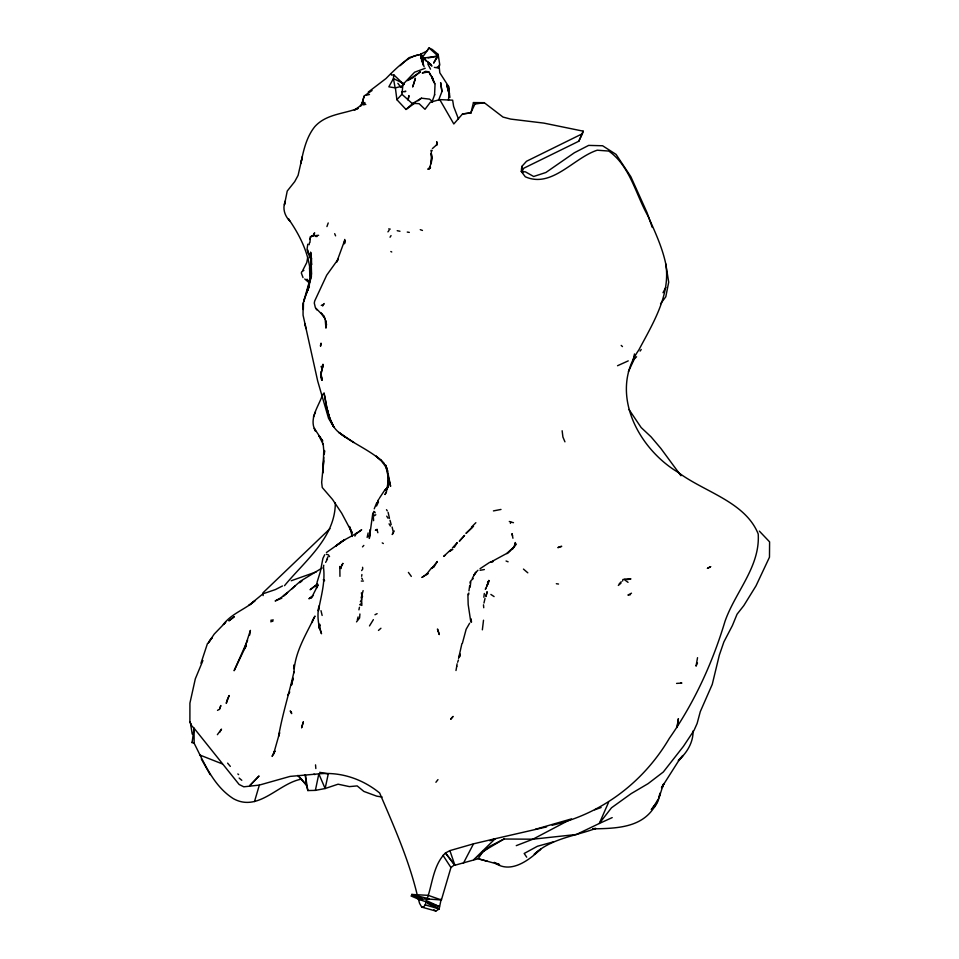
<?xml version="1.0" encoding="UTF-8"?>
<svg xmlns="http://www.w3.org/2000/svg" width="959" height="959" viewBox="0 0 959 959"><rect width="100%" height="100%" fill="white"/><g stroke="black" fill="none" stroke-linecap="round" stroke-linejoin="round"><path stroke-width="1.44" d="M382.114 797.013L376.767 796.174L363.869 791.427L357.156 785.9L349.436 786.62L338.071 784.198L325.137 788.526L315.379 790.384L307.851 790.552L306.412 785.109L301.438 779.14C278.494 783.227 258.678 812.489 233.493 798.739C213.545 786.116 204.351 763.304 194.162 743.297L192.076 742.218M303.464 302.66L303.344 309.493M339.762 567.728L339.798 566.481L341.02 568.567L339.858 566.805L339.942 576.347M470.785 621.816L468.172 604.494L467.884 593.981M311.555 274.25L311.1 259.002L308.175 252.193L310.896 259.961L311.423 276.552M448.488 100.383L448.98 93.479L446.75 84.764L448.98 93.479M309.182 244.737L309.313 243.083M521.624 169.156L521.84 166.434L526.515 161.268L582.413 133.721L583.156 131.155L543.897 123.112L510.632 119.084L503.007 117.07L484.235 102.685L473.446 102.577L470.953 112.874L462.526 113.953L453.811 123.963L439.761 99.604L430.375 102.217L424.993 109.302L419.131 103.692L412.873 103.308L406.005 109.458L396.894 99.7L395.372 87.88L388.839 86.825L393.454 78.566L393.765 74.814L391.596 75.102L390.804 73.675C399.172 65.751 409.613 55.131 421.385 54.507L423.123 61.46M344.725 239.426L344.365 243.802L344.761 240.146L336.729 262.023L338.203 259.158L326.707 275.173L314.696 300.994L314.288 303.08L315.379 307.683L324.43 316.914L321.037 312.958L325.149 318.975L325.928 328.134L326.539 324.106M359.913 613.988L359.577 617.98L356.52 621.888M323.722 460.788L321.661 482.341L322.26 487.532L332.521 499.447L341.692 513.197L352.265 533.06L349.424 526.455L352.325 536.465M324.346 453.751L324.598 450.946M470.162 587.148L470.917 580.674L473.231 578.565M312.346 622.475L312.562 620.113M552.144 825.243C601.892 813.747 643.441 782.232 669.322 738.37C694.244 702.803 712.453 663.041 724.944 621.528C735.181 591.979 760.319 566.745 758.209 533.947C745.239 501.725 704.218 491.967 678.265 472.439C637.747 448.416 608.713 392.543 638.814 349.987C652.779 323.686 670.809 294.857 665.762 263.893C662.225 247.17 654.913 231.622 648.02 216.087C635.673 194.377 630.159 166.135 608.785 151.066L597.229 150.203C573.614 157.851 551.797 188.563 525.304 176.78L521.276 171.493L521.84 166.434L522.775 172.68M335.326 502.9C335.29 537.795 304.71 560.991 284.523 585.673M459.601 656.903L459.829 654.458M327.978 556.783L326.899 559.253M396.894 99.7L401.941 94.282L402.78 85.986L395.372 87.88M449.915 97.434L448.5 86.274L439.809 72.8L439.03 65.188M693.105 730.926C693.261 742.53 686.908 752.839 678.457 760.355M422.511 63.03L422.955 59.05L424.501 57.804L425.017 58.811M323.71 457.347L323.027 472.847L323.758 450.274L323.962 452.804L323.123 443.298L323.351 444.796L318.927 435.686L322.751 441.14L314.312 428.421L315.631 431.262C308.139 418.711 319.143 405.981 322.692 394.221M307.779 244.221L307.012 249.556L308.45 253.32L307.731 249.963M344.569 243.418L344.784 241.548M322.644 366.841L322.943 364.24L321.061 374.382L321.181 373.291L321.625 379.74L321.037 374.226L322.14 380.327L320.666 374.885L323.159 364.864L322.272 368.604M459.781 654.254L459.505 656.507L459.948 653.99M482.353 629.835L483.516 620.221M421.025 899.518L427.246 898.595C432.497 883.239 433.444 864.886 445.456 852.995L454.878 865.246L478.181 858.737L499.555 864.634L494.185 862.393C510.368 874.524 528.805 860.427 540.768 849.111L534.223 854.289C551.077 838.538 575.016 836.116 595.851 828.42L593.309 828.66M470.054 583.048L470.234 581.61M483.839 597.265L484.319 593.477M324.034 454.518L324.526 450.694M418.088 898.032L419.586 903.378L421.744 907.118L435.865 911.05L439.162 908.964L441.212 898.907L441.404 899.962L426.132 898.883M376.527 506.028L378.493 501.893M468.615 594.616L468.831 592.962M192.076 742.817L194.03 728.169L191.788 725.963L189.894 721.815L189.918 703.151L195.324 678.816L202.912 660.523M456.736 666.385L457.083 663.796M361.471 603.499L359.721 604.685L361.855 605.441L361.627 599.639L362.538 596.27M677.15 727.485L678.397 718.651L676.982 727.234M361.651 576.287L361.903 574.549M468.951 590.852L469.682 585.805M370.138 531.166L369.299 536.728L370.21 529.74L369.323 538.431L372.823 513.053M249.688 635.026L250.395 630.387L244.209 649.531L234.116 670.737L247.59 640.336M431.502 151.954L431.25 150.239M321.145 371.816L320.666 374.885M323.483 567.248C325.449 582.209 320.989 596.39 318.388 610.883L318.927 606.016C317.057 615.258 318.016 625.028 321.505 633.755L320.162 628.948M323.483 566.985L323.758 565.247M659.888 793.297C659.205 799.374 656.831 805.872 651.509 809.384L655.992 803.75L651.509 809.384M219.515 709.528L220.822 705.524L219.983 707.994M304.039 301.126L304.435 298.812M458.558 658.377L461.878 643.753M292.891 679.224L291.512 685.05L293.082 678.085M424.441 58.151L425.82 60.621L424.441 58.151L422.955 59.05L422.763 64.84M434.559 95.085L435.05 84.044M634.438 353.943L633.959 358.678L634.666 354.95M697.541 657.682L696.03 666.145L697.469 663.029M307.815 256.832L306.772 262.55L302.744 270.402M659.84 793.489L659.049 797.804L663.388 784.186L662.429 787.219L663.928 783.575L661.494 787.771L678.265 761.386L682.916 755.5L678.409 760.367M408.126 99.952L408.93 95.54L408.09 99.724M455.981 670.509L456.784 666.133M622.607 581.046L622.882 579.548L623.973 579.308L628.037 582.341M373.519 513.065L373.854 511.351M361.903 103.632L364.204 96.188M358.918 609.852L359.445 607.275M309.673 239.39L309.877 238.371M315.379 790.384L318.832 773.865C340.972 771.659 362.526 779.044 379.656 793.009C393.981 826.442 408.882 859.839 417.333 895.358M361.135 597.984L363.125 590.612M367.141 537.448L368.124 532.964M386.405 491.919L385.05 494.46L386.405 491.919L388.395 480.219L388.035 486.009L387.58 471.241L390.589 486.309L385.542 465.235M483.959 603.055L485.026 598.392M308.175 289.198L306.64 292.555L311.1 276.851L308.966 286.214L303.032 303.559L303.068 315.139L317.681 381.011L328.565 418.4L333.648 426.599L327.99 414L323.974 392.914C327.343 406.376 327.235 422.895 338.899 432.449C352.217 443.01 368.328 449.411 381.298 460.5L376.312 456.208M390.037 237.209L391.056 235.602M514.527 546.019L515.379 542.518L514.12 546.786L512.07 549.495L516.433 544.029M420.677 57.384L421.385 54.507L421.696 61.736M357.335 619.85L358.079 616.949M303.739 301.174L310.093 279.009L309.925 280.496L309.565 267.585L310.572 276C309.661 254.686 300.227 235.698 288.335 218.652L289.714 220.882C284.475 215.631 282.27 207.971 285.362 201.018L284.511 204.603L287.232 191.045L294.737 181.599L298.093 175.365L302.301 156.844L300.838 163.486C303.416 150.647 306.4 137.053 314.84 126.6C326.3 113.941 343.622 114.049 358.282 108.295L354.327 110.081L361.951 104.735L360.296 106.293L363.185 101.163L362.334 103.176M522.235 170.642L523.878 168.173L578.816 141.225L583.156 131.155M632.868 360.8L633.995 356.628M462.43 643.165L466.158 629.236L469.622 623.23M362.226 103.104L362.838 100.935M427.306 898.379L411.735 894.447L419.79 899.698L426.287 901.892L439.162 908.964L425.173 904.852L423.818 906.794L421.744 907.118M254.495 801.568L259.35 785.085L290.062 776.406L318.832 773.865L325.137 788.526L328.266 773.889L319.695 772.331M470.905 621.6L471.241 620.461M362.946 100.072L364.168 95.972L372.092 90.494M387.22 488.982L387.832 487.028M454.974 864.491L450.946 867.547L441.404 899.962L428.182 895.346L411.735 894.447L421.96 898.595L410.991 895.958L419.79 899.698M434.355 67.37L438.731 68.053L439.773 64.792L438.167 54.423L432.317 49.508L429.069 47.95L422.631 57.037M274.801 751.46L272.104 756.399L274.849 750.909L273.555 754.086L279.632 732.676L278.601 736.26C282.39 714.335 289.222 693.225 294.005 671.684L293.957 672.858C294.533 652.408 306.317 634.139 314.972 616.074L312.574 620.341M421.445 58.427L422.32 55.79L422.224 57.36L431.25 64.721M319.767 625.436L318.868 628.145L319.671 624.213L319.838 627.749M200.958 663.256L207.492 643.453M303.883 270.39L301.809 271.661L301.342 273.015L303.008 277.583M373.363 516.002L373.854 514.587M326.935 226.576L328.218 222.956M510.392 523.374L510.847 522.08L513.485 522.679M431.838 102.301L434.703 94.593M425.173 904.852L426.287 901.892M438.754 99.784L441.955 91.501L440.625 82.702L441.955 91.501M314.168 234.02L314.636 232.833L313.413 234.595M308.474 288.275L309.397 285.95L305.825 294.857M315.475 411.938L313.449 416.901M374.25 508.821L376.551 503.151M485.793 588.299L485.362 589.353L488.718 582.125M324.705 554.758L322.907 558.378L320.33 571.732L317.141 582.041L316.446 588.131L318.112 584.846L311.315 598.2M628.409 371.648L634.522 358.558M608.557 802.323L599.291 823.481L576.359 834.498L532.928 839.197L504.038 839.017L489.965 846.258L473.746 859.648L495.228 838.705L546.594 826.91M427.666 49.988L429.069 47.95L438.011 56.03L433.624 63.114L438.167 54.423M470.737 112.958L474.945 104.063L484.235 102.685M472.272 578.457L475.244 573.026L477.954 570.245M578.816 141.225L582.413 133.721M325.64 562.37L327.487 559.049M244.209 649.531L245.852 646.138M487.52 582.772L488.946 580.77M463.389 863.256L473.506 843.836L495.228 838.705L489.857 840.743M354.89 536.105L356.628 532.796M245.72 646.294L244.329 648.895L246.259 645.982M288.467 694.076L289.678 691.823L287.892 695.131M663.005 292.687L665.798 287.472M210.896 639.042L214.229 634.079L225.737 622.139L223.363 624.453C231.419 613.676 245.001 609.492 254.926 600.79L248.956 605.309L262.622 594.112M373.375 619.634L369.491 625.927M219.743 732.256L221.505 729.128L217.381 734.678M376.731 503.451L377.93 501.317M364.84 102.493L364.096 104.927L363.173 104.687M360.38 601.808L361.627 599.639M394.257 530.998L392.219 534.523L393.118 533.036M322.632 306.005L324.214 303.523M211.483 638.286L208.235 643.093L212.131 637.567L208.834 641.823M377.69 501.018L378.973 498.908M652.971 807.706L658.282 799.123C647.133 827.749 618.795 828.42 592.65 828.864M457.635 662.261L458.426 660.008M478.181 858.737L482.845 851.532L504.038 839.017M454.35 547.277L457.227 542.626L452.408 547.973M379.536 497.997L384.403 490.636L388.155 486.86L385.17 489.929L386.933 488.119M436.369 58.499L438.011 56.03L421.9 58.331M431.598 567.872L427.019 573.626L422.979 576.815M361.651 570.581L362.742 569.011L362.586 567.284M640.109 351.078L641.223 349.52M660.547 303.763L665.798 296.775L668.699 282.186L665.762 263.893M387.939 231.862L389.102 230.34M435.913 782.28L437.975 779.607M433.588 567.5L437.316 561.506L431.682 568.483L433.108 566.877M403.08 84.308L414.612 72.213L425.197 68.293M432.401 148.573L437.148 144.365L436.369 145.42L437.22 143.083L436.896 144.353L436.705 141.644L437.052 144.377M362.502 546.882L363.821 545.431M310.248 236.873L314.084 235.411M619.178 583.875L621.24 581.729M451.401 549.435L449.471 551.461L452.828 549.411M475.868 522.691L471.456 527.15M390.804 73.675L385.974 78.554L368.244 92.1M400.994 87.461L404.159 83.817L393.454 78.566L394.976 87.089M473.53 526.287L465.99 533.408L472.224 527.318M292.111 588.778L295.036 585.913M514.096 546.75L506.963 553.631L510.907 549.867L507.407 553.079L490.876 562.058L493.286 561.375L489.522 562.442L480.015 568.735M329.932 528.709L262.946 592.818L263.15 595.587M633.683 359.517L636.584 356.784M400.167 65.668L408.99 57.696L419.311 54.591M378.469 630.423L380.927 628.253M450.167 550.346L443.645 556.4L445.42 555.177M618.327 585.434L620.964 583.168M321.277 305.418L323.615 304.303M651.389 809.336L654.817 806.543L651.76 808.976M335.758 546.115C343.49 539.222 353.463 536.009 361.675 529.788L356.988 533.18M406.005 109.458L415.535 102.589M417.896 100.839L421.457 98.19L429.584 99.149L432.737 101.786M313.401 595.455L308.93 598.776L312.214 596.474M335.878 546.055L340.385 542.71L326.432 552.516M374.358 515.81L375.82 514.731M299.616 582.7L301.905 581.094M425.388 575.508L428.265 573.542M217.513 710.391L218.964 709.48M282.473 585.973L275.329 589.605L264.24 593.357M412.873 103.308L421.457 98.19M375.377 530.255L377.115 529.284M322.08 568.016L300.527 581.142L283.385 596.126L287.58 592.458L280.915 597.769L275.149 600.969L281.826 598.176M421.684 577.402L424.417 575.915M449.891 850.621L445.456 852.995L454.878 865.246L449.891 850.621L473.506 843.836M631.49 593.189L627.929 595.071L630.435 594.688M404.902 91.74L405.849 91.249L401.605 92.016M420.593 54.195L426.959 51.019M493.429 510.907L500.994 509.445M374.957 614.755L377.115 613.676M430.207 168.137L427.882 169.216L430.543 167.669L428.421 169.108L430.339 167.094L429.284 168.424L431.418 162.239L431.298 153.272L431.838 158.295L431.011 163.725L431.838 157.072L431.154 152.853M612.202 817.607L599.291 823.481L611.506 807.778L631.238 793.584L648.092 783.647L663.304 772.007L683.419 746.354L694.052 730.338L697.121 723.47L700.298 711.614L712.249 684.378L719.334 655.105L723.877 641.943L732.4 625.544L737.063 614.204L743.812 605.608L756.016 585.841L769.478 557.203L769.597 541.871L759.36 531.118M617.548 365.727L628.253 360.872M431.142 150.971L432.185 150.551M316.314 571.864L291.212 580.758M516.266 845.646L532.928 839.197L571.444 818.902L535.326 829.307M594.664 809.792L601.125 807.526M627.294 579.596L630.938 578.912L624.705 579.044M270.738 621.792L272.931 621.168M553.547 841.822L537.46 846.246L524.177 853.474L526.707 857.178M484.367 569.55L480.063 570.305M366.434 95.205L369.491 94.473M428.098 57.948L438.011 56.03M428.805 71.829L422.272 73.028L425.64 71.326L428.805 71.829L433.12 79.034M270.798 620.281L273.267 619.91M259.35 785.085L243.79 786.812L239.115 784.474L194.03 728.169L194.162 743.297M470.953 112.874L462.526 113.953M676.586 683.407L681.849 683.084L680.926 682.64M311.004 236.405L312.131 236.346M361.303 581.07L363.449 581.022M397.218 230.699L399.975 231.263M318.64 235.303L312.214 235.902L310.392 237.101L309.901 242.675M426.407 898.667L429.368 898.715M315.607 236.453L317.117 236.501M439.761 99.604L452.648 100.18L453.631 106.437L458.45 118.916M324.07 579.871L323.267 579.823L324.633 580.77M388.671 228.925L390.229 229.117M521.276 171.493L525.484 171.877L533.66 176.492L545.875 172.5L574.405 152.733L588.658 145.396L602.588 145.756L616.074 154.399L630.83 176.684L647.025 212.586L652.288 227.427M556.34 583.719L558.51 584.043M407.263 232.066L409.313 232.39M365.811 104.543L363.281 103.128M479.752 859.204L487.508 861.302M326.372 554.302L328.41 554.877L329.536 556.604M426.815 902.167L439.474 906.603L426 900.441M420.258 229.657L422.451 230.448M506.076 561.003L508.102 561.794M509.289 521.468L510.847 522.08M376.216 529.824L377.175 530.207L377.846 532.713M199.64 754.949L222.152 763.832M313.881 774.141L314.84 774.596M427.534 903.402L439.162 908.964M390.828 251.522L391.752 251.989M382.245 542.89L383.348 543.525M345.564 437.436L338.899 432.449L353.823 442.495M433.9 909.779L435.865 911.05M527.81 572.823L523.458 569.095M490.876 594.436L494.089 596.582M427.69 62.491L431.154 64.984M401.713 82.798L403.955 84.512L393.765 74.814M237.844 773.949L238.611 774.596M239.163 778.073L241.788 780.302M304.77 278.985L309.194 282.785L307.024 279.213L309.481 282.605M401.941 94.282L413.161 104.351M621.204 345.42L622.451 346.583M376.407 456.376L384.091 463.509L381.274 460.356M437.28 66.698L438.731 68.053M427.486 61.688L431.91 66.063L430.315 64.025M473.446 102.577L474.945 104.063M301.438 779.14L297.841 775.399L306.412 785.109L305.274 774.716L307.851 790.552M227.607 763.136L230.316 766.397M381.838 461.243L387.208 469.059L385.746 466.254L387.64 471.169L385.662 465.055M397.853 83.313L400.538 86.837M680.95 475.724L660.859 448.428L651.041 436.824L641.151 427.546L628.984 409.493M408.414 572.403L411.315 576.419M386.489 509.697L387.28 510.859M333.648 426.599L330.447 420.45L327.019 408.45L329.381 417.932M442.998 855.332L450.946 867.547M361.699 578.097L362.55 579.44M386.729 516.158L388.035 518.232M315.931 308.51L316.734 309.841M389.078 523.818L390.409 526.059M391.2 524.669L390.025 520.269M201.294 758.917L210.153 774.608M392.123 527.042L393.25 531.933M427.846 64.025L430.519 69.156M429.476 73.148L430.795 75.773M432.113 78.386L434.763 83.637L432.029 76.948L433.252 80.94M374.717 511.866L375.197 512.849M323.986 316.302L325.377 319.491M334.679 233.672L335.59 235.854M564.947 441.823L562.909 437.028L562.142 430.747M189.894 721.815L191.404 725.879M424.082 66.758L420.533 54.148L420.953 58.583M388.107 512.346L389.474 518.339M512.562 535.829L511.986 533.612L512.945 538.251M320.989 610.679L322.14 615.45M361.375 592.866L361.819 595.203M190.625 723.961L192.208 734.126M305.825 328.565L305.106 323.878L305.298 325.113M471.049 618.783L471.516 622.139M448.5 86.274L449.423 93.562M483.48 604.817L483.744 607.73M315.535 764.874L315.835 768.543M373.602 520.677L373.375 517.309M325.844 320.546L326.084 325.341L325.952 321.289M320.57 345.096L320.546 346.223L321.025 343.166L320.57 345.096M321.613 367.549L321.349 366.398L321.613 367.549M311.124 261.387L311.567 264.84L311.459 257.911L311.124 261.387M303.296 721.947L301.653 727.665L303.296 721.947M294.125 665.738L293.634 668.639L294.329 664.671L294.125 665.738M486.309 594.868L486.021 596.534L487.112 591.715L486.309 594.868M226.947 700.49L226.264 703.391L229.141 695.515L226.947 700.49M415.391 78.422L412.754 86.766L415.391 78.422M488.79 580.483L487.052 585.685L488.79 580.483M342.842 563.448L340.829 567.368L342.842 563.448M475.892 572.403L473.71 575.448L475.892 572.403M340.865 541.955L339.654 543.513L344.94 539.521L340.865 541.955M451.413 718.315L450.67 719.274L453.068 716.421L451.413 718.315M464.504 535.494L459.433 541.116L464.504 535.494M258.882 776.143L249.808 785.613L258.882 776.143M234.14 616.793L229.045 620.737L234.14 616.793M420.174 71.949L413.257 77.523L407.443 80.604L420.174 71.949M315.008 585.961L310.117 589.737L317.645 583.971L315.008 585.961M710.607 566.649L707.466 568.375L710.607 566.649M559.553 546.774L557.862 547.661L561.722 546.33L559.553 546.774M291.356 712.213L290.217 710.919L291.644 713.604L291.356 712.213M438.299 631.346L437.46 629.008L439.27 634.582L438.299 631.346M311.207 258.546L310.668 252.337L311.207 258.546"/></g></svg>
